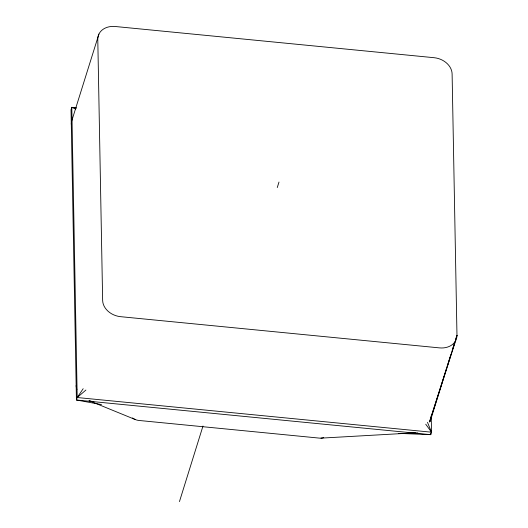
<?xml version="1.0" encoding="UTF-8"?>
<svg xmlns="http://www.w3.org/2000/svg" width="528" height="528" viewBox="0 0 528 528"><rect width="100%" height="100%" fill="white"/><g stroke="black" fill="none" stroke-linecap="round" stroke-linejoin="round"><path stroke-width="0.79" d="M75.9 107.738L71.795 107.336L71.023 109.811L76.428 400L101.495 404.58M98.927 34.056L71.907 120.397A18.018 14.236 17.3 0 0 71.293 124.324M83.18 388.707L77.2 397.525L76.428 400L430.756 434.669L431.528 432.194L431.218 415.708M179.454 501.6L202.983 426.043M277.266 187.565L278.982 182.054M430.485 420.394L455.011 341.642M446.576 368.141L429.488 422.017L455.75 340.494M447.071 366.577L450.787 354.862M452.272 350.183L454.496 343.154M76.679 108.068L71.795 107.336L77.2 397.525L85.892 390.053M415.325 432.802L320.965 438.141M398.706 433.382L430.756 434.669L430.723 433.019M77.2 397.525L431.528 432.194L427.495 422.308M89.76 400.95L135.102 419.47M71.795 107.336L75.57 108.992M425.746 424.215L431.528 432.194M430.445 418.183L430.505 421.483M132.508 417.945A10.184 8.045 17.3 0 0 138.752 420.44L319.156 438.095A10.184 8.045 17.3 0 0 323.704 437.646M93.819 401.696A18.018 14.236 17.3 0 1 88.994 400.607M76.903 389.506A18.018 14.236 17.3 0 1 76.157 385.493M417.859 432.861A18.018 14.236 17.3 0 1 413.035 432.94M456.977 335.346L455.506 340.072L456.977 335.346L452.107 73.946A18.018 14.236 17.3 0 0 434.122 57.704L115.229 26.499A18.018 14.236 17.3 0 0 97.786 39.27L102.65 300.439A18.018 14.236 17.3 0 0 120.311 316.648L439.527 347.886A18.018 14.236 17.3 0 0 456.977 335.346"/></g></svg>
